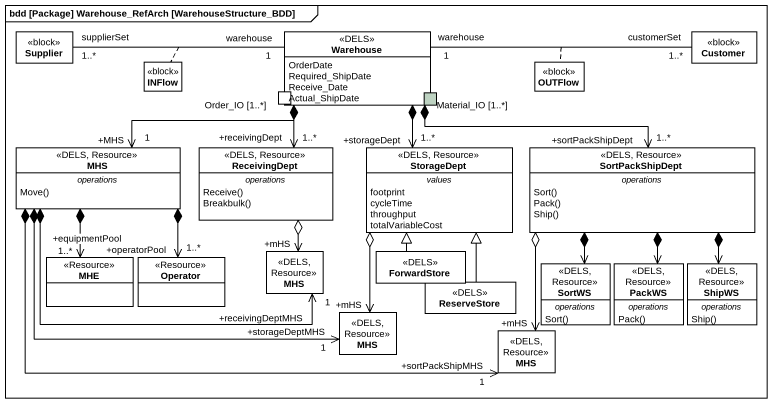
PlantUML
@startuml
mainframe bdd [Package] Warehouse_RefArch [WarehouseStructure_BDD]
hide circle
hide empty members
class Supplier <<block>>
class INFlow <<block>>
class Warehouse <<DELS>> {
  OrderDate
  Required_ShipDate
  Receive_Date
  Actual_ShipDate
  -- ports --
  Material_IO [1..*]
  Order_IO [1..*]
}
class OUTFlow <<block>>
class Customer <<block>>
class MHS <<DELS, Resource>> {
  -- operations --
  Move()
}
class ReceivingDept <<DELS, Resource>> {
  -- operations --
  Receive()
  Breakbulk()
}
class StorageDept <<DELS, Resource>> {
  -- values --
  footprint
  cycleTime
  throughput
  totalVariableCost
}
class SortPackShipDept <<DELS, Resource>> {
  -- operations --
  Sort()
  Pack()
  Ship()
}
class MHE <<Resource>>
class Operator <<Resource>>
class "MHS" as MHS_2 <<DELS, Resource>>
class ForwardStore <<DELS>>
class SortWS <<DELS, Resource>> {
  -- operations --
  Sort()
}
class PackWS <<DELS, Resource>> {
  -- operations --
  Pack()
}
class ShipWS <<DELS, Resource>> {
  -- operations --
  Ship()
}
class ReserveStore <<DELS>>
class "MHS" as MHS_3 <<DELS, Resource>>
class "MHS" as MHS_4 <<DELS, Resource>>
Warehouse "1\nwarehouse" -left- "1..*\nsupplierSet" Supplier
(Warehouse, Supplier) .. INFlow
Warehouse "1\nwarehouse" -right- "1..*\ncustomerSet" Customer
(Warehouse, Customer) .. OUTFlow
Warehouse *-left-> "+MHS\n1" MHS
Warehouse *--> "+receivingDept\n1..*" ReceivingDept
Warehouse *--> "+storageDept\n1..*" StorageDept
Warehouse *-right-> "+sortPackShipDept\n1..*" SortPackShipDept
MHS *--> "1..*\n+equipmentPool" MHE
MHS *--> "1..*\n+operatorPool" Operator
MHS *-right-> "+receivingDeptMHS\n1" MHS_2
MHS *-right-> "+storageDeptMHS\n1" MHS_3
MHS *-right-> "+sortPackShipMHS\n1" MHS_4
ReceivingDept o--> "+mHS" MHS_2
StorageDept o--> "+mHS" MHS_3
SortPackShipDept *--> SortWS
SortPackShipDept *--> PackWS
SortPackShipDept *--> ShipWS
SortPackShipDept o--> "+mHS" MHS_4
ForwardStore -up-|> StorageDept
ReserveStore -up-|> StorageDept
@enduml
